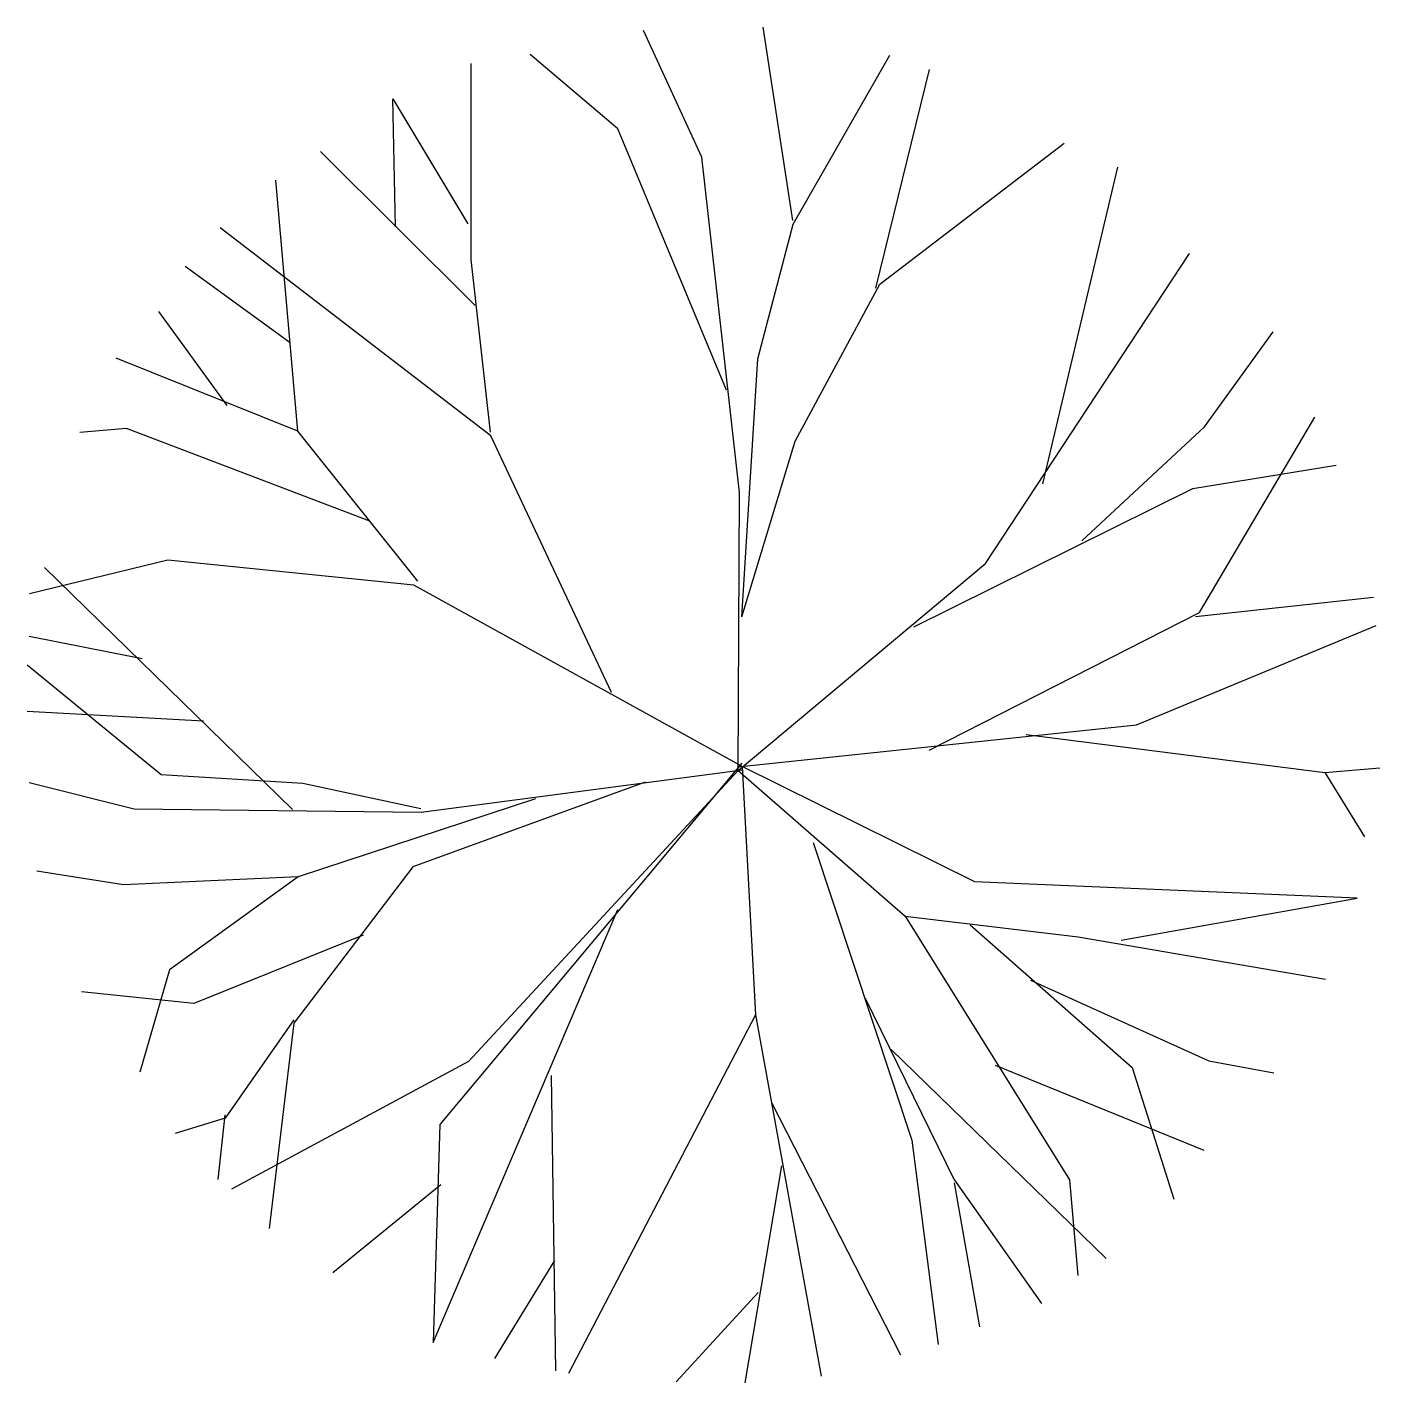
# Model space of a CAD drawing. Extents: x 4 to 537, y 6 to 540.
import ezdxf

# ---------------------------------------------------------------- set-up
doc = ezdxf.new("R2010")
doc.units = 0
doc.header["$LTSCALE"] = 1000
doc.header["$MEASUREMENT"] = 0
doc.layers.get('0').update_dxf_attribs({"linetype": 'CONTINUOUS'})

msp = doc.modelspace()

# ---------------------------------------------------------------- linework, layer by layer
at = {"color": 0, "linetype": 'ByBlock'}
for p, q in [((305.49, 464.09), (293.77, 540.28)), ((269.59, 489.03), (246.67, 538.96)), ((236.57, 500.18), (201.98, 529.44)), ((305.62, 462.7), (343.64, 529.2)), ((178.68, 448.79), (178.67, 526)), ((338.17, 437.47), (359.31, 523.55)), ((147.85, 512.07), (177.46, 462.72)), ((148.89, 461.62), (147.85, 512.07)), ((279.31, 397.22), (236.57, 500.18)), ((339.73, 439.01), (412.44, 494.51)), ((180.27, 430.67), (119.31, 491.32)), ((284.51, 356.97), (269.59, 489.03)), ((403.94, 360.4), (433.49, 485.12)), ((110.41, 381.04), (101.76, 479.96)), ((186.45, 379.27), (79.8, 461.19)), ((291.72, 409.54), (305.62, 462.7)), ((186.33, 380.67), (178.68, 448.79)), ((381.39, 328.94), (461.76, 451.09)), ((107.37, 415.87), (65.95, 445.94)), ((306.36, 377.13), (339.73, 439.01)), ((82.54, 391.24), (55.7, 428.2)), ((467.74, 382.82), (494.81, 420.29)), ((110.41, 381.04), (38.76, 409.87)), ((285.43, 307.91), (291.72, 409.54)), ((465.71, 309.65), (511.24, 386.63)), ((42.87, 382.15), (24.46, 380.54)), ((138.81, 345.62), (42.87, 382.15)), ((157.73, 322.01), (110.41, 381.04)), ((234.08, 278.15), (186.45, 379.27)), ((419.39, 337.88), (467.74, 382.82)), ((285.43, 307.91), (306.36, 377.13)), ((463.11, 358.55), (519.64, 367.71)), ((353.22, 304.02), (463.11, 358.55)), ((283.98, 247.42), (284.51, 356.97)), ((59.21, 330.24), (4.72, 317.05)), ((108.27, 232.05), (10.56, 327.38)), ((156.18, 320.47), (59.21, 330.24)), ((283.98, 247.42), (381.39, 328.94)), ((285.53, 248.96), (156.18, 320.47)), ((464.16, 308.11), (534.32, 315.65)), ((359.16, 255.4), (465.71, 309.65)), ((440.92, 265.36), (535.29, 304.5)), ((49.12, 291.45), (4.51, 300.18)), ((56.49, 245.77), (3.81, 288.89)), ((73.19, 266.88), (3.73, 270.63)), ((283.86, 248.81), (440.92, 265.36)), ((397.41, 261.55), (515.07, 246.58)), ((112.44, 242.24), (56.49, 245.77)), ((285.65, 247.57), (158.96, 230.87)), ((285.41, 250.35), (166.34, 107.97)), ((283.98, 247.42), (177.66, 132.83)), ((283.98, 247.42), (349.71, 190)), ((285.53, 248.96), (290.72, 151.14)), ((377.18, 203.63), (285.53, 248.96)), ((515.07, 246.58), (536.82, 248.48)), ((515.07, 246.58), (530.77, 221.28)), ((45.87, 232.2), (4.49, 242.62)), ((158.84, 232.26), (112.44, 242.24)), ((247.29, 242.8), (155.77, 209.53)), ((204.02, 236.21), (110.59, 205.58)), ((158.96, 230.87), (45.87, 232.2)), ((313.44, 219.11), (352.37, 101.79)), ((155.77, 209.53), (108.89, 147.87)), ((41.74, 202.36), (7.54, 207.79)), ((110.59, 205.58), (41.74, 202.36)), ((110.59, 205.58), (59.84, 168.85)), ((527.82, 197.16), (377.18, 203.63)), ((163.74, 22.11), (236.49, 192.73)), ((434.84, 180.6), (527.82, 197.16)), ((349.71, 190), (414.44, 86.16)), ((349.71, 190), (417.86, 181.92)), ((136.21, 182.55), (69.43, 155.65)), ((375.3, 186.62), (439.23, 130.44)), ((417.86, 181.92), (515.44, 165.19)), ((59.84, 168.85), (48.2, 128.52)), ((399.12, 164.84), (469.35, 133.08)), ((69.43, 155.65), (25.19, 160.2)), ((333.98, 157.74), (368.89, 86.38)), ((290.72, 151.14), (217.08, 9.93)), ((290.72, 151.14), (316.66, 8.81)), ((108.77, 149.26), (81.82, 110.4)), ((108.89, 147.87), (99.11, 66.99)), ((344.18, 137.57), (428.96, 55.14)), ((177.66, 132.83), (84.26, 82.54)), ((385.19, 131.33), (467.38, 97.81)), ((439.23, 130.44), (455.58, 78.53)), ((469.35, 133.08), (495.06, 128.31)), ((210.18, 127.25), (211.93, 10.88)), ((297.11, 116.61), (347.97, 17.17)), ((81.82, 110.4), (62.1, 104.47)), ((81.7, 111.8), (78.87, 86.28)), ((166.34, 107.97), (163.74, 22.11)), ((352.37, 101.79), (362.78, 21.27)), ((300.98, 91.67), (286.54, 6.18)), ((368.89, 86.38), (403.52, 37.47)), ((414.44, 86.16), (417.73, 48.54)), ((166.74, 84.14), (124.24, 49.54)), ((369.01, 84.99), (379.03, 28.31)), ((211.5, 54.36), (187.9, 15.8)), ((291.86, 41.74), (259.52, 6.62))]:
    msp.add_line(p, q, dxfattribs=at)

doc.saveas('drawing.dxf')
